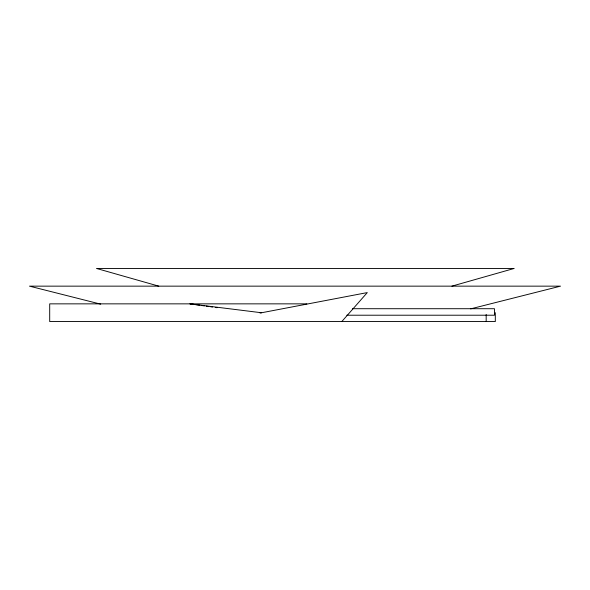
<?xml version="1.0" encoding="UTF-8"?>
<svg xmlns="http://www.w3.org/2000/svg" width="590" height="590" viewBox="0 0 590 590"><rect width="100%" height="100%" fill="white"/><g stroke="black" fill="none" stroke-linecap="round" stroke-linejoin="round"><path stroke-width="0.89" d="M341.802 321.55L367.29 292.588L260.05 313.047M451.918 286.15L514.185 268.45L96.495 268.45L158.762 286.15M470.621 308.872L560.5 286.15L29.5 286.15L100.691 304.152M306.83 303.85L49.7 303.85L49.7 321.55L495.312 321.55L495.312 312.7M352.481 308.71L494.45 308.71L494.45 315.215L346.787 315.215M261.569 312.759L189.921 303.85L199.877 305.259M201.684 305.517L204.398 305.908M206.212 306.158L208.926 306.549M210.733 306.8L212.54 307.058M215.254 307.442L217.068 307.7M486.175 314.47L486.175 321.55"/></g></svg>
